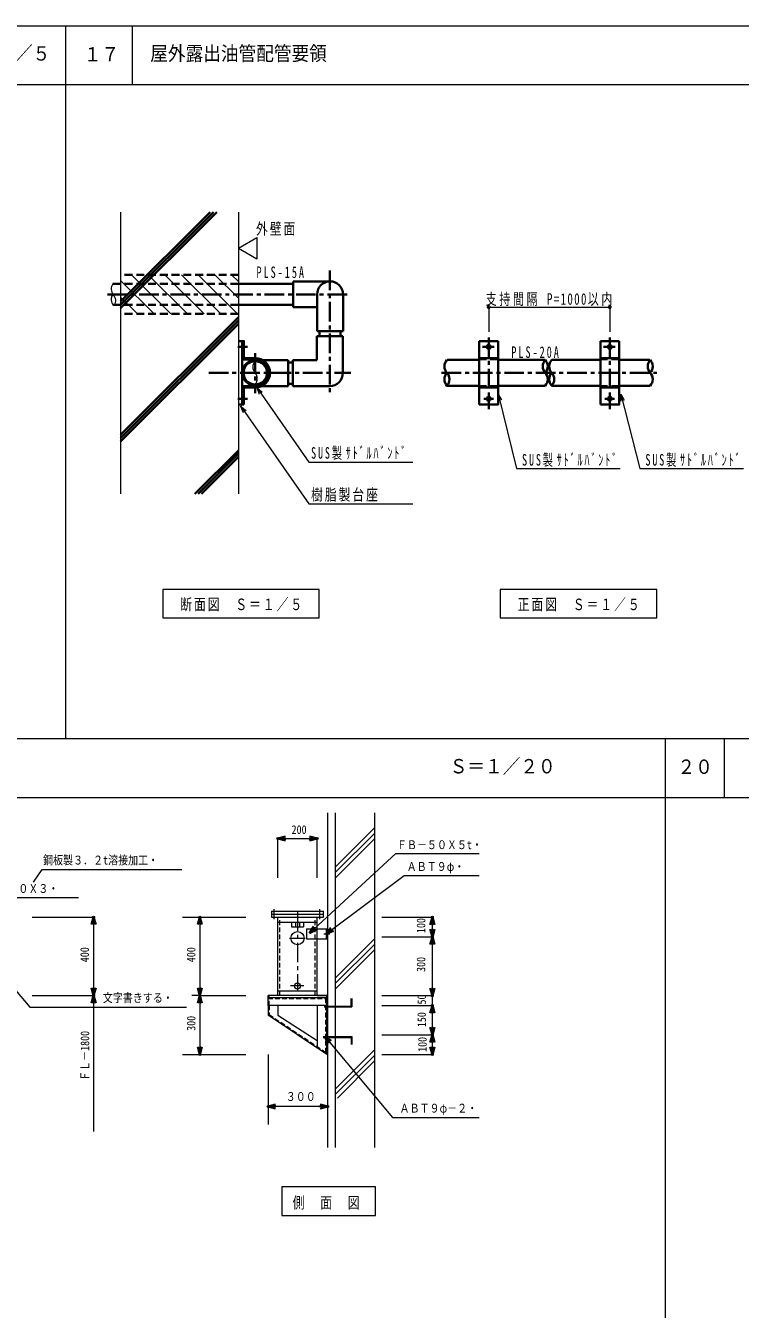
# Model space of a CAD drawing. Units: millimetres, scale not verified, with parts at other scales. Extents: x -7805 to 8215, y -5592 to 5488.
# Drawn here: x 1024 to 4666, y -1053 to 5488 of the extents above; entities that cross this region are included whole.
import ezdxf
from ezdxf.enums import TextEntityAlignment as Align

# ---------------------------------------------------------------- set-up
doc = ezdxf.new("R2010")
doc.units = ezdxf.units.MM
doc.header["$LTSCALE"] = 20
doc.header["$PDMODE"] = 32
doc.header["$PDSIZE"] = 10
for name, pattern in [('CHAIN1', [8, 5, -1, 1, -1]), ('DASHED1', [1.8, 1.2, -0.6]), ('DASHED2', [3, 2, -1])]:
    doc.linetypes.add(name, pattern=pattern)
for name, color, linetype, lineweight in [('2-0_衛生', 4, 'Continuous', 35), ('6-0', 7, 'Continuous', 18), ('7-0', 3, 'Continuous', 35), ('A-0', 7, 'Continuous', 18), ('C-0', 7, 'Continuous', 18), ('E-0', 7, 'Continuous', 18), ('F-0', 5, 'Continuous', 18)]:
    doc.layers.add(name, color=color, linetype=linetype, lineweight=lineweight)
doc.styles.add('ＭＳ ゴシック', font='')
doc.styles.get('ＭＳ ゴシック').set_extended_font_data('MS Gothic')

msp = doc.modelspace()

# ---------------------------------------------------------------- linework, layer by layer
at = {"layer": '2-0_衛生', "color": 7, "lineweight": 18}
for p, q in [((1229.58, 1855.56), (1229.58, 5487.9)), ((1723.24, 2615.14), (1723.24, 2469.95)), ((3443.24, 2615.14), (3443.24, 2469.95)), ((1723.24, 2469.95), (2520.29, 2469.95)), ((3443.24, 2469.95), (4240.29, 2469.95)), ((4583.95, 1855.56), (4583.95, 1555.56)), ((-7804.67, 1555.56), (8215.33, 1555.56))]:
    msp.add_line(p, q, dxfattribs=at)
at = {"layer": '2-0_衛生'}
for p, q in [((2309.37, 1346.01), (2348.01, 1356.36)), ((2309.37, 1346.01), (2348.01, 1335.66)), ((2509.37, 1346.01), (2470.73, 1356.36)), ((2509.37, 1346.01), (2470.73, 1335.66)), ((1370.5, 945.62), (1360.14, 906.99)), ((1370.5, 945.62), (1380.85, 906.99)), ((1912.35, 945.62), (1902, 906.99)), ((1912.35, 945.62), (1922.71, 906.99)), ((3096.7, 944.96), (3086.35, 906.33)), ((3096.7, 944.96), (3086.35, 906.33)), ((3096.7, 944.96), (3086.35, 906.33)), ((3096.7, 944.96), (3107.05, 906.33)), ((3096.7, 944.96), (3107.05, 906.33)), ((3096.7, 944.96), (3107.05, 906.33)), ((2470.89, 863.6), (2492.29, 897.4)), ((2470.89, 863.6), (2506.32, 882.17)), ((2554.95, 860.03), (2579.77, 891.4)), ((2554.95, 860.03), (2592.13, 874.79)), ((3096.7, 844.96), (3086.35, 883.6)), ((3096.7, 844.96), (3107.05, 883.6)), ((3096.7, 844.96), (3086.35, 806.33)), ((3096.7, 844.96), (3107.05, 806.33)), ((1370.5, 545.62), (1360.14, 584.26)), ((1370.5, 545.62), (1360.14, 506.99)), ((1370.5, 545.62), (1380.85, 584.26)), ((1370.5, 545.62), (1380.85, 506.99)), ((1912.35, 545.62), (1902, 584.26)), ((1912.35, 545.62), (1902, 506.99)), ((1912.35, 545.62), (1922.71, 584.26)), ((1912.35, 545.62), (1922.71, 506.99)), ((3096.7, 544.96), (3086.35, 583.6)), ((3096.7, 544.96), (3107.05, 583.6)), ((3096.7, 494.96), (3086.35, 456.33)), ((3096.7, 494.96), (3107.05, 456.33)), ((2548.51, 337.51), (2581.2, 314.46)), ((2548.51, 337.51), (2565.29, 301.2)), ((3096.7, 344.96), (3086.35, 383.6)), ((3096.7, 344.96), (3086.35, 306.33)), ((3096.7, 344.96), (3107.05, 383.6)), ((3096.7, 344.96), (3107.05, 306.33)), ((1912.35, 245.62), (1902, 284.26)), ((1912.35, 245.62), (1922.71, 284.26)), ((3096.7, 244.96), (3086.35, 283.6)), ((3096.7, 244.96), (3107.05, 283.6)), ((2259.37, -19.32), (2298, -8.97)), ((2259.37, -19.32), (2298, -29.68)), ((2563.29, -19.32), (2524.65, -8.97)), ((2563.29, -19.32), (2524.65, -29.68))]:
    msp.add_line(p, q, dxfattribs=at)
at = {"layer": '2-0_衛生', "color": 7, "lineweight": 18}
for points in [[(2520.29, 2469.95), (2520.29, 2615.14), (1723.24, 2615.14)], [(4240.29, 2469.95), (4240.29, 2615.14), (3443.24, 2615.14)]]:
    msp.add_lwpolyline(points, dxfattribs=at)
msp.add_lwpolyline([(2329.2, -429.38), (2329.2, -574.57), (2806.25, -574.57), (2806.25, -429.38)], close=True, dxfattribs=at)
msp.add_lwpolyline([(2329.2, -429.38), (2329.2, -574.57), (2806.25, -574.57), (2806.25, -429.38)], close=True, dxfattribs=at)
at = {"layer": '6-0', "color": 4}
for p, q in [((2563.29, -228.88), (2563.29, 1477.19)), ((2603.29, -228.88), (2603.29, 1477.19)), ((2803.28, -228.88), (2803.28, 1477.19)), ((2603.29, 1201.88), (2803.28, 1401.88)), ((2309.37, 1346.01), (2509.37, 1346.01)), ((2309.37, 1146.01), (2309.37, 1346.01)), ((2509.37, 1146.01), (2509.37, 1346.01)), ((2603.29, 1173.6), (2803.28, 1373.6)), ((2603.29, 1145.31), (2803.28, 1345.31)), ((2470.89, 863.6), (2910.73, 1268.94)), ((2910.73, 1268.94), (3335.73, 1268.94)), ((1064.49, 1124.03), (1107.66, 1188.44)), ((1107.66, 1188.44), (1819.52, 1188.44)), ((2554.95, 860.03), (2953.86, 1156.83)), ((2953.86, 1156.83), (3335.73, 1156.83)), ((680.61, 1045.23), (1293.59, 1045.23)), ((1057.25, 945.62), (1370.5, 945.62)), ((1370.5, 945.62), (1370.5, 545.62)), ((1823.43, 945.62), (2146.74, 945.62)), ((2309.37, 919.09), (2509.37, 919.09)), ((2839.58, 944.96), (3096.7, 944.96)), ((2603.29, 636.2), (2803.28, 836.2)), ((2603.29, 607.91), (2803.28, 807.91)), ((2839.58, 844.96), (3096.7, 844.96)), ((2603.29, 579.63), (2803.28, 779.63)), ((861.28, 703.04), (1045.15, 486.08)), ((1057.25, 545.62), (1370.5, 545.62)), ((1370.5, 545.62), (1370.5, -147.19)), ((1912.35, 545.62), (1871.77, 545.62)), ((1912.35, 545.62), (2146.74, 545.62)), ((2839.58, 544.96), (3096.7, 544.96)), ((3096.7, 494.96), (3096.7, 544.96)), ((1045.15, 486.08), (1843.91, 486.08)), ((2839.58, 494.96), (3096.7, 494.96)), ((2548.51, 337.51), (2893.49, -76.46)), ((2839.58, 344.96), (3096.7, 344.96)), ((2603.29, 70.51), (2803.28, 270.51)), ((1823.43, 245.62), (2146.74, 245.62)), ((2259.37, 244.96), (2259.37, -111.5)), ((2603.29, 42.23), (2803.28, 242.23)), ((2612.57, 23.23), (2803.28, 213.94)), ((2839.58, 244.96), (3096.7, 244.96)), ((2563.29, -19.32), (2259.37, -19.32)), ((2893.49, -76.46), (3335.73, -76.46))]:
    msp.add_line(p, q, dxfattribs=at)
at = {"layer": '6-0', "color": 4, "linetype": 'CHAIN1'}
for p, q in [((2290.21, 934.96), (2290.21, 984.96)), ((2523.37, 934.96), (2523.37, 984.96)), ((2409.37, 974.96), (2409.37, 569.24)), ((2543.33, 860.03), (2574.41, 860.03)), ((2368.75, 837.83), (2448.47, 837.83)), ((2441.51, 594.38), (2374.21, 594.38))]:
    msp.add_line(p, q, dxfattribs=at)
at = {"layer": '6-0'}
for p, q in [((2276.55, 974.96), (2276.55, 944.96)), ((2276.55, 974.96), (2542.37, 974.96)), ((2276.55, 959.96), (2542.37, 959.96)), ((2309.37, 544.96), (2309.37, 944.96)), ((2379.37, 919.09), (2379.37, 896.15)), ((2399.37, 919.09), (2399.37, 896.15)), ((2419.37, 919.09), (2419.37, 896.15)), ((2439.37, 919.09), (2439.37, 896.15)), ((2509.37, 544.96), (2509.37, 944.96)), ((2379.37, 896.15), (2439.37, 896.15)), ((2455.03, 885.03), (2455.03, 835.03)), ((2455.03, 885.03), (2563.29, 885.03)), ((2554.95, 885.03), (2554.95, 835.03)), ((2455.03, 835.03), (2563.29, 835.03)), ((2559.37, 544.96), (2259.37, 544.96)), ((2259.37, 534.82), (2559.37, 534.82)), ((2309.37, 569.24), (2510.17, 569.24)), ((2509.37, 544.96), (2559.37, 544.96)), ((2559.37, 244.96), (2559.37, 544.96)), ((2687.22, 530.38), (2687.22, 487.18)), ((2259.37, 494.96), (2259.37, 444.96)), ((2309.37, 494.96), (2309.37, 444.96)), ((2509.37, 494.96), (2509.37, 278.3)), ((2545.78, 487.18), (2687.22, 487.18)), ((2559.37, 244.96), (2259.37, 444.96)), ((2309.37, 444.96), (2510.17, 316.88)), ((2540.32, 336.18), (2687.22, 336.18)), ((2540.32, 331.18), (2682.22, 331.18)), ((2682.22, 331.18), (2682.22, 295.7)), ((2687.22, 336.18), (2687.22, 295.7))]:
    msp.add_line(p, q, dxfattribs=at)
at = {"layer": '6-0', "linetype": 'DASHED1'}
for p, q in [((2319.37, 544.96), (2319.37, 944.96)), ((2499.37, 544.96), (2499.37, 944.96)), ((2259.37, 529.82), (2559.37, 529.82)), ((2264.37, 494.96), (2264.37, 544.96)), ((2554.37, 254.31), (2554.37, 544.96)), ((2264.37, 494.96), (2264.37, 444.96)), ((2554.37, 254.31), (2262.14, 449.12))]:
    msp.add_line(p, q, dxfattribs=at)
at = {"layer": '6-0', "color": 4}
for points in [[(1912.35, 945.62), (1912.35, 545.62), (1912.35, 245.62)], [(3096.7, 544.96), (3096.7, 844.96), (3096.7, 944.96)], [(3096.7, 244.96), (3096.7, 344.96), (3096.7, 494.96)]]:
    msp.add_lwpolyline(points, dxfattribs=at)
at = {"layer": '6-0'}
for points in [[(2276.55, 944.96), (2542.37, 944.96), (2542.37, 974.96)], [(2559.37, 494.96), (2259.37, 494.96), (2259.37, 544.96)], [(2545.78, 492.18), (2682.22, 492.18), (2682.22, 530.38)]]:
    msp.add_lwpolyline(points, dxfattribs=at)
for centre, radius in [((2409.37, 837.83), 33.58), ((2409.37, 594.38), 15)]:
    msp.add_circle(centre, radius, dxfattribs=at)
for p in [(2309.37, 1346.01), (2509.37, 1346.01), (1370.5, 945.62), (1912.35, 945.62), (3096.7, 944.96), (3096.7, 844.96), (1370.5, 545.62), (1912.35, 545.62), (3096.7, 544.96), (3096.7, 494.96), (3096.7, 344.96), (1912.35, 245.62), (3096.7, 244.96), (2259.37, -19.32), (2563.29, -19.32)]:
    msp.add_point(p, dxfattribs=at)
at = {"layer": '7-0', "color": 4}
for p, q in [((1508.16, 4047.58), (1997.57, 4536.99)), ((1508.16, 4064.55), (1980.6, 4536.99)), ((1508.16, 4081.52), (1963.63, 4536.99)), ((1508.16, 3402.69), (2108.16, 4002.69)), ((1508.16, 3385.72), (2108.16, 3985.72)), ((1508.16, 3368.75), (2108.16, 3968.75)), ((1886.68, 3102.39), (2108.16, 3323.87)), ((1903.65, 3102.39), (2108.16, 3306.9)), ((1920.62, 3102.39), (2108.16, 3289.93))]:
    msp.add_line(p, q, dxfattribs=at)
at = {"layer": '7-0', "color": 7, "lineweight": 18}
for p, q in [((1508.16, 4536.99), (1508.16, 4172.78)), ((2108.16, 4536.99), (2108.16, 4172.78)), ((2108.16, 4354.43), (2201.69, 4408.43)), ((2201.69, 4408.43), (2201.69, 4300.43)), ((2108.16, 4354.43), (2201.69, 4300.43)), ((1508.16, 4189.64), (1679.02, 4018.78)), ((1563.87, 4218.78), (1763.87, 4018.78)), ((1648.72, 4218.78), (1848.72, 4018.78)), ((1733.58, 4218.78), (1933.58, 4018.78)), ((1818.43, 4218.78), (2018.43, 4018.78)), ((1903.28, 4218.78), (2103.28, 4018.78)), ((1988.14, 4218.78), (2108.16, 4098.76)), ((2072.99, 4218.78), (2108.16, 4183.61)), ((1508.16, 4172.78), (1508.16, 3102.39)), ((2108.16, 4172.78), (2108.16, 3102.39)), ((1508.16, 4104.78), (1594.17, 4018.78)), ((1508.16, 4019.93), (1509.31, 4018.78)), ((3383.99, 4053.85), (4001.01, 4053.85)), ((3383.99, 4053.85), (3383.99, 3927.04)), ((4001.01, 4053.85), (4001.01, 3927.04)), ((2201.93, 3644.45), (2467.78, 3264.42)), ((2202.23, 3644.02), (2229.8, 3620.86)), ((2202.23, 3644.02), (2214.53, 3610.18)), ((3432.65, 3612.62), (3431.86, 3576.62)), ((3432.65, 3612.62), (3526.02, 3230.83)), ((3432.65, 3612.62), (3449.96, 3581.05)), ((4057.18, 3610.53), (4056.8, 3574.53)), ((4057.18, 3610.53), (4074.85, 3579.17)), ((4057.18, 3610.53), (4154.7, 3230.83)), ((2119.31, 3550.16), (2467.78, 3052.02)), ((2119.61, 3549.73), (2131.91, 3515.9)), ((2119.61, 3549.73), (2147.18, 3526.58)), ((2467.78, 3264.42), (2997.54, 3264.42)), ((3526.02, 3230.83), (4054.2, 3230.83)), ((4154.7, 3230.83), (4682.88, 3230.83)), ((2467.78, 3052.02), (2997.54, 3052.02))]:
    msp.add_line(p, q, dxfattribs=at)
at = {"layer": '7-0', "linetype": 'DASHED2'}
for p, q in [((2108.16, 4218.78), (1508.16, 4218.78)), ((2108.16, 4172.78), (1508.16, 4172.78)), ((2108.16, 4064.78), (1508.16, 4064.78)), ((2108.16, 4018.78), (1508.16, 4018.78))]:
    msp.add_line(p, q, dxfattribs=at)
at = {"layer": '7-0', "color": 4, "linetype": 'CHAIN1'}
for p, q in [((2574.16, 4239.85), (2574.16, 3614.34)), ((1441.96, 4118.78), (2672.87, 4118.78)), ((2128.16, 3860.78), (2136.16, 3860.78)), ((3383.99, 3899.42), (3383.99, 3533.79)), ((4001.01, 3899.42), (4001.01, 3533.79)), ((2105.23, 3850.78), (2154.75, 3850.78)), ((2128.16, 3840.78), (2136.16, 3840.78)), ((2194.16, 3819.61), (2194.16, 3614.49)), ((3352.55, 3850.78), (3411.94, 3850.78)), ((3969.57, 3850.78), (4028.96, 3850.78)), ((1957.35, 3718.78), (2681.58, 3718.78)), ((3143.71, 3718.78), (4240.35, 3718.78)), ((2105.23, 3586.78), (2154.75, 3586.78)), ((2128.16, 3596.78), (2136.16, 3596.78)), ((2128.16, 3576.78), (2136.16, 3576.78)), ((3358.38, 3586.78), (3408.45, 3586.78)), ((3975.39, 3586.78), (4025.46, 3586.78))]:
    msp.add_line(p, q, dxfattribs=at)
at = {"layer": '7-0'}
for p, q in [((1508.16, 4172.78), (1468.49, 4172.78)), ((2387.42, 4172.78), (2108.16, 4172.78)), ((2387.42, 4184.78), (2575.42, 4184.78)), ((2387.42, 4184.78), (2387.42, 4052.78)), ((1508.16, 4064.78), (1467.94, 4064.78)), ((2387.42, 4064.78), (2108.16, 4064.78)), ((2509.42, 3930.78), (2509.42, 4118.78)), ((2641.43, 3930.78), (2641.43, 4118.78)), ((2387.42, 4052.78), (2509.42, 4052.78)), ((2509.42, 3930.78), (2641.43, 3930.78)), ((2521.43, 3905.52), (2521.43, 3929.52)), ((2629.42, 3905.52), (2629.42, 3929.52)), ((2640.17, 3905.52), (2508.16, 3905.52)), ((2508.16, 3905.52), (2508.16, 3783.52)), ((2640.17, 3905.52), (2640.17, 3717.52)), ((2206.23, 3783.52), (2362.16, 3783.52)), ((2362.16, 3651.52), (2362.16, 3783.52)), ((2362.16, 3771.52), (2386.17, 3771.52)), ((2386.17, 3783.52), (2386.17, 3651.52)), ((2386.17, 3783.52), (2508.16, 3783.52)), ((3335.99, 3784.77), (3171.89, 3784.77)), ((3672.02, 3784.77), (3431.99, 3784.77)), ((3490.51, 3784.78), (3672.01, 3784.78)), ((3705.01, 3784.78), (3886.51, 3784.78)), ((3802.93, 3784.77), (3705.01, 3784.77)), ((3953.01, 3784.77), (3802.93, 3784.77)), ((4204.78, 3784.77), (4049.01, 3784.77)), ((2362.16, 3663.52), (2386.17, 3663.52)), ((2362.16, 3651.52), (2210.2, 3651.52)), ((2386.17, 3651.52), (2574.16, 3651.52)), ((3335.99, 3652.79), (3169.54, 3652.79)), ((3672.01, 3652.79), (3431.99, 3652.79)), ((3490.51, 3652.78), (3672.01, 3652.78)), ((3705.01, 3652.78), (3886.51, 3652.78)), ((3953.01, 3652.79), (3802.93, 3652.79)), ((4207.41, 3652.79), (4049.01, 3652.79))]:
    msp.add_line(p, q, dxfattribs=at)
at = {"layer": '7-0', "color": 2}
for p, q in [((2128.16, 3880.78), (2128.16, 3556.78)), ((3431.99, 3880.78), (3335.99, 3880.78)), ((3335.99, 3880.78), (3335.99, 3556.78)), ((4049.01, 3880.78), (3953.01, 3880.78)), ((3953.01, 3880.78), (3953.01, 3556.78)), ((2194.16, 3785.98), (2128.16, 3785.98)), ((2194.16, 3793.98), (2136.16, 3793.98)), ((3431.99, 3793.98), (3335.99, 3793.98)), ((4049.01, 3793.98), (3953.01, 3793.98)), ((2194.16, 3651.58), (2128.16, 3651.58)), ((3431.99, 3644.79), (3335.99, 3644.79)), ((4049.01, 3644.79), (3953.01, 3644.79)), ((2108.16, 3556.78), (2136.16, 3556.78))]:
    msp.add_line(p, q, dxfattribs=at)
at = {"layer": '7-0', "color": 7, "linetype": 'DASHED2', "lineweight": 18}
for p, q in [((3431.99, 3784.77), (3335.99, 3784.77)), ((4049.01, 3784.77), (3953.01, 3784.77)), ((3431.99, 3652.79), (3335.99, 3652.79)), ((4049.01, 3652.79), (3953.01, 3652.79))]:
    msp.add_line(p, q, dxfattribs=at)
at = {"layer": '7-0', "color": 2}
for points in [[(2108.16, 3880.78), (2136.16, 3880.78), (2136.16, 3793.98)], [(3431.99, 3880.78), (3431.99, 3556.78), (3335.99, 3556.78)], [(4049.01, 3880.78), (4049.01, 3556.78), (3953.01, 3556.78)], [(2194.16, 3643.58), (2136.16, 3643.58), (2136.16, 3556.78)]]:
    msp.add_lwpolyline(points, dxfattribs=at)
for centre in [(3383.99, 3850.78), (4001.01, 3850.78), (3383.99, 3586.78), (4001.01, 3586.78)]:
    msp.add_circle(centre, 10, dxfattribs=at)
at = {"layer": '7-0'}
for radius in [66, 59.52]:
    msp.add_circle((2194.16, 3718.78), radius, dxfattribs=at)
at = {"layer": '7-0', "color": 7, "lineweight": 18}
for centre, start, end in [((1505.13, 4146.65), 144.50688, 221.81), ((1505.13, 4092.65), 144.50688, 221.81), ((1438.05, 4086.65), 330.9233, 41.81), ((2226.62, 3748.78), 138.18999, 221.81), ((2159.54, 3688.78), 318.18999, 41.81)]:
    msp.add_arc(centre, 45, start, end, dxfattribs=at)
at = {"layer": '7-0'}
for centre, radius, start, end in [((2575.42, 4118.78), 66, 0, 180), ((3208.07, 3751.78), 49.5, 138.18999, 221.81), ((3708.9, 3751.78), 49.5, 138.18999, 221.81), ((3635.11, 3751.78), 49.5, 318.18999, 41.81), ((3741.9, 3751.78), 49.5, 138.18999, 221.81), ((4244.18, 3751.78), 49.5, 138.18999, 221.81), ((4170.39, 3751.78), 49.5, 318.18999, 41.81), ((2574.16, 3717.52), 66, 270, 1.0942), ((3208.07, 3685.78), 49.5, 138.18999, 221.81), ((3134.28, 3685.78), 49.5, 318.18999, 41.81), ((3635.11, 3685.78), 49.5, 318.18999, 41.81), ((3741.9, 3685.78), 49.5, 138.18999, 221.81), ((3668.11, 3685.78), 49.5, 318.18999, 41.81), ((4170.39, 3685.78), 49.5, 318.18999, 41.81)]:
    msp.add_arc(centre, radius, start, end, dxfattribs=at)
at = {"layer": '7-0', "color": 2}
for radius in [75.2, 67.2]:
    msp.add_arc((2194.16, 3718.78), radius, 270, 90, dxfattribs=at)
at = {"layer": '7-0', "color": 5}
for p in [(3383.99, 4053.85), (4001.01, 4053.85)]:
    msp.add_point(p, dxfattribs=at)
at = {"layer": 'A-0'}
msp.add_line((4283.94, 1855.56), (4283.94, -2226.51), dxfattribs=at)
at = {"layer": 'E-0'}
msp.add_line((-7804.67, 5487.9), (8215.33, 5487.9), dxfattribs=at)
at = {"layer": 'F-0', "color": 7}
for p, q in [((1568.99, 5187.9), (1568.99, 5487.9)), ((-7804.67, 5187.9), (8215.33, 5187.9)), ((-7804.67, 1855.56), (8215.33, 1855.56))]:
    msp.add_line(p, q, dxfattribs=at)

# ---------------------------------------------------------------- texts
at = {"layer": '2-0_衛生', "color": 7, "style": 'ＭＳ ゴシック', "width": 0.9}
msp.add_text('１７', height=73.31, dxfattribs=at).set_placement((1320.61, 5283.5), align=Align.BOTTOM_LEFT)
at = {"layer": '2-0_衛生', "color": 7, "char_height": 58.65, "attachment_point": 7, "style": 'ＭＳ ゴシック'}
for s, insert in [('\\T1.17;\\W0.75;断面図\u3000Ｓ＝１／５', (1811.77, 2502.55)), ('\\T1.17;\\W0.75;正面図\u3000Ｓ＝１／５', (3531.77, 2502.55)), ('\\T1.17;\\W0.75;側\u3000面\u3000図', (2385.02, -545.46))]:
    msp.add_mtext(s, dxfattribs=dict(at, insert=insert))
at = {"layer": '6-0', "style": 'ＭＳ ゴシック', "width": 0.85}
for s, p in [('200', (2379.37, 1356.01)), ('ＦＢ－５０Ｘ５t・', (2916.12, 1278.47)), ('鋼板製３．２t溶接加工・', (1112.65, 1200.1)), ('ＡＢＴ９φ・', (2965.98, 1167.29)), ('Ｌ－３０Ｘ３０Ｘ３・', (680.61, 1055.23)), ('文字書きする・', (1417.32, 498.34)), ('ＡＢＴ９φ－２・', (2929.61, -64.11))]:
    msp.add_text(s, height=43.99, dxfattribs=at).set_placement(p, align=Align.BOTTOM_LEFT)
for s, rotation, p in [('100', 90, (3074.03, 864.05)), ('400', 90, (1359.56, 715.6)), ('400', 90, (1902.35, 715.62)), ('300', 90, (3074.03, 665.9)), ('50', 90, (3077.62, 499.96)), ('150', 90, (3077.62, 384.63)), ('300', 90, (1902.35, 365.63)), ('ＦＬ－1800', 90, (1361.21, 110.38)), ('100', 90, (3081.2, 258.3)), ('３００', 0.001, (2349.61, -4.77))]:
    msp.add_text(s, height=43.99, rotation=rotation, dxfattribs=at).set_placement(p, align=Align.BOTTOM_LEFT)
at = {"layer": '7-0', "color": 7, "char_height": 58.65, "attachment_point": 7, "style": 'ＭＳ ゴシック'}
for s, insert in [('\\T1.17;\\W0.75;外壁面', (2198.1, 4417.26)), ('\\T1.39;\\W0.65;PLS-15A', (2200.43, 4201.11)), ('\\T1.24;\\W0.7;支持間隔\\~P=1000以内', (3368.63, 4059.25)), ('\\T1.39;\\W0.65;PLS-20A', (3499.26, 3794.19)), ('\\T1.36;\\W0.65;SUS製ｻﾄﾞﾙﾊﾞﾝﾄﾞ', (2478.52, 3274.83)), ('\\T1.36;\\W0.65;SUS製ｻﾄﾞﾙﾊﾞﾝﾄﾞ', (3553.8, 3239.75)), ('\\T1.36;\\W0.65;SUS製ｻﾄﾞﾙﾊﾞﾝﾄﾞ', (4182.48, 3239.75)), ('\\T1.17;\\W0.75;樹脂製台座', (2478.52, 3062.44))]:
    msp.add_mtext(s, dxfattribs=dict(at, insert=insert))
at = {"layer": 'C-0', "style": 'ＭＳ ゴシック', "width": 0.9}
msp.add_text('２０', height=73.31, dxfattribs=at).set_placement((4346.33, 1652.91), align=Align.BOTTOM_LEFT)
at = {"layer": 'F-0', "color": 7, "style": 'ＭＳ ゴシック', "width": 0.9}
for s, p in [('Ｓ＝１／５\u3000', (699.58, 5287.9)), ('\u3000屋外露出油管配管要領', (1568.99, 5287.9)), ('Ｓ＝１／２０\u3000', (3185.08, 1655.56))]:
    msp.add_text(s, height=73.31, dxfattribs=at).set_placement(p, align=Align.BOTTOM_LEFT)

doc.saveas('drawing.dxf')
